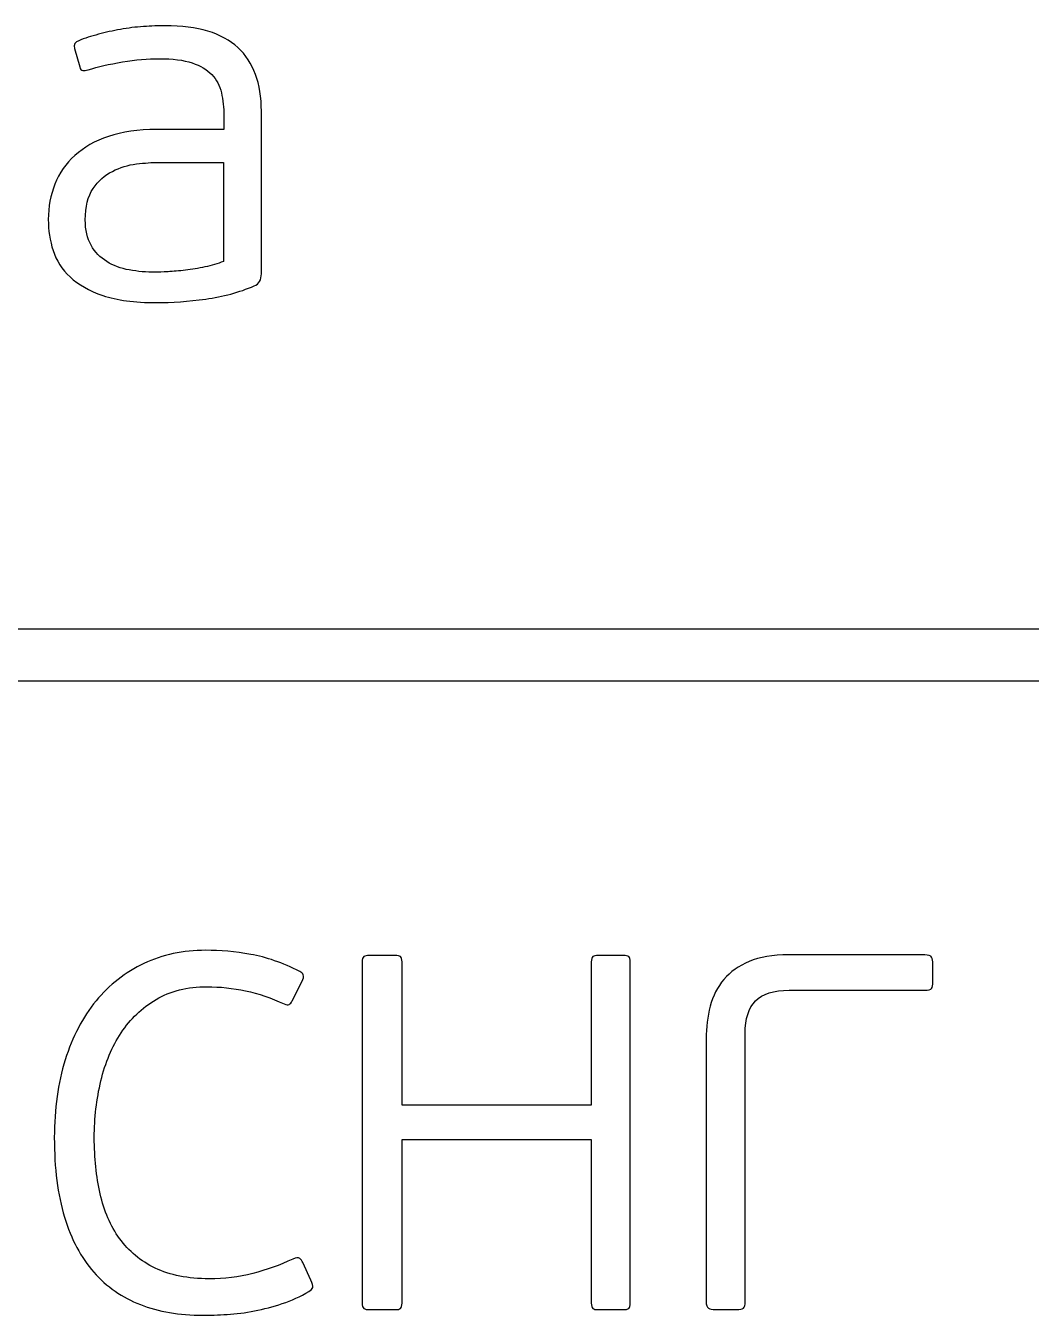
# Model space of a CAD drawing. Header units: centimetres. Extents: x -21.3 to 21.2, y -15.2 to 14.8.
# Drawn here: x 19.178 to 19.632, y 10.548 to 11.131 of the extents above; entities that cross this region are included whole.
import ezdxf

# ---------------------------------------------------------------- set-up
doc = ezdxf.new("R2010")
doc.units = ezdxf.units.CM
doc.header["$MEASUREMENT"] = 0
doc.layers.add('layer 1', color=7, linetype='Continuous')

msp = doc.modelspace()

# ---------------------------------------------------------------- linework, layer by layer
at = {"layer": 'layer 1', "color": 29}
for points, knots in [([(19.28402, 11.01893), (19.28402, 11.01618), (19.28295, 11.01436), (19.28082, 11.01344), (19.28082, 11.01344), (19.27395, 11.01054), (19.26663, 11.00856), (19.25886, 11.00749), (19.25886, 11.00749), (19.25108, 11.00642), (19.24361, 11.00589), (19.23644, 11.00589), (19.23644, 11.00589), (19.22668, 11.00589), (19.21868, 11.00696), (19.21243, 11.0091), (19.21243, 11.0091), (19.20617, 11.01123), (19.20122, 11.01405), (19.19756, 11.01748), (19.19756, 11.01748), (19.1939, 11.02091), (19.19135, 11.02488), (19.1899, 11.02941), (19.1899, 11.02941), (19.18845, 11.03391), (19.18772, 11.03864), (19.18772, 11.04352), (19.18772, 11.04352), (19.18772, 11.04916), (19.18872, 11.05449), (19.1907, 11.05945), (19.1907, 11.05945), (19.19268, 11.06445), (19.19569, 11.06875), (19.19973, 11.07241), (19.19973, 11.07241), (19.20377, 11.07607), (19.20884, 11.07897), (19.21494, 11.08103), (19.21494, 11.08103), (19.22104, 11.08309), (19.22828, 11.08411), (19.23667, 11.08411), (19.23667, 11.08411), (19.23667, 11.08411), (19.26709, 11.08411), (19.26709, 11.08411), (19.26709, 11.08411), (19.26709, 11.08411), (19.26709, 11.09021), (19.26709, 11.09021), (19.26709, 11.09021), (19.26709, 11.09395), (19.26671, 11.09745), (19.26595, 11.1007), (19.26595, 11.1007), (19.26519, 11.10394), (19.26374, 11.10668), (19.2616, 11.10893), (19.2616, 11.10893), (19.25947, 11.11118), (19.25649, 11.11293), (19.25268, 11.11423), (19.25268, 11.11423), (19.24887, 11.11549), (19.24391, 11.11614), (19.23781, 11.11614), (19.23781, 11.11614), (19.23278, 11.11614), (19.22726, 11.11564), (19.22123, 11.11465), (19.22123, 11.11465), (19.21521, 11.11366), (19.21006, 11.11248), (19.20579, 11.1111), (19.20579, 11.1111), (19.20473, 11.1108), (19.20389, 11.11068), (19.20328, 11.11076), (19.20328, 11.11076), (19.20267, 11.11084), (19.20221, 11.11141), (19.2019, 11.11248), (19.2019, 11.11248), (19.2019, 11.11248), (19.19962, 11.12079), (19.19962, 11.12079), (19.19962, 11.12079), (19.19916, 11.1225), (19.19977, 11.12365), (19.20145, 11.12426), (19.20145, 11.12426), (19.20419, 11.12536), (19.20717, 11.12631), (19.21037, 11.12715), (19.21037, 11.12715), (19.21357, 11.12803), (19.21689, 11.12875), (19.22032, 11.12936), (19.22032, 11.12936), (19.22375, 11.13001), (19.22722, 11.13043), (19.23073, 11.13066), (19.23073, 11.13066), (19.23423, 11.13089), (19.23751, 11.131), (19.24056, 11.131), (19.24056, 11.131), (19.25535, 11.131), (19.26629, 11.12773), (19.27338, 11.12117), (19.27338, 11.12117), (19.28047, 11.11461), (19.28402, 11.105), (19.28402, 11.09235), (19.28402, 11.09235), (19.28402, 11.09235), (19.28402, 11.01893), (19.28402, 11.01893)], [0, 0, 0, 0, 0.032258, 0.032258, 0.032258, 0.032258, 0.064516, 0.064516, 0.064516, 0.064516, 0.096774, 0.096774, 0.096774, 0.096774, 0.129032, 0.129032, 0.129032, 0.129032, 0.16129, 0.16129, 0.16129, 0.16129, 0.193548, 0.193548, 0.193548, 0.193548, 0.225806, 0.225806, 0.225806, 0.225806, 0.258065, 0.258065, 0.258065, 0.258065, 0.290323, 0.290323, 0.290323, 0.290323, 0.322581, 0.322581, 0.322581, 0.322581, 0.354839, 0.354839, 0.354839, 0.354839, 0.387097, 0.387097, 0.387097, 0.387097, 0.419355, 0.419355, 0.419355, 0.419355, 0.451613, 0.451613, 0.451613, 0.451613, 0.483871, 0.483871, 0.483871, 0.483871, 0.516129, 0.516129, 0.516129, 0.516129, 0.548387, 0.548387, 0.548387, 0.548387, 0.580645, 0.580645, 0.580645, 0.580645, 0.612903, 0.612903, 0.612903, 0.612903, 0.645161, 0.645161, 0.645161, 0.645161, 0.677419, 0.677419, 0.677419, 0.677419, 0.709677, 0.709677, 0.709677, 0.709677, 0.741935, 0.741935, 0.741935, 0.741935, 0.774194, 0.774194, 0.774194, 0.774194, 0.806452, 0.806452, 0.806452, 0.806452, 0.83871, 0.83871, 0.83871, 0.83871, 0.870968, 0.870968, 0.870968, 0.870968, 0.903226, 0.903226, 0.903226, 0.903226, 0.935484, 0.935484, 0.935484, 0.935484, 1, 1, 1, 1]), ([(19.26686, 11.06925), (19.26686, 11.06925), (19.23736, 11.06925), (19.23736, 11.06925), (19.23736, 11.06925), (19.23461, 11.06925), (19.23133, 11.06902), (19.22752, 11.06856), (19.22752, 11.06856), (19.22371, 11.0681), (19.22009, 11.067), (19.21666, 11.06521), (19.21666, 11.06521), (19.21323, 11.06345), (19.21033, 11.06086), (19.20797, 11.05743), (19.20797, 11.05743), (19.2056, 11.05396), (19.20442, 11.04927), (19.20442, 11.04329), (19.20442, 11.04329), (19.20442, 11.03868), (19.2053, 11.03486), (19.20705, 11.03181), (19.20705, 11.03181), (19.2088, 11.02873), (19.21117, 11.02629), (19.21414, 11.02446), (19.21414, 11.02446), (19.21712, 11.02259), (19.22051, 11.02133), (19.22432, 11.02064), (19.22432, 11.02064), (19.22813, 11.01996), (19.2321, 11.01962), (19.23621, 11.01962), (19.23621, 11.01962), (19.23758, 11.01962), (19.23945, 11.01969), (19.24182, 11.01985), (19.24182, 11.01985), (19.24418, 11.02), (19.24681, 11.02023), (19.24971, 11.02053), (19.24971, 11.02053), (19.2526, 11.02084), (19.25554, 11.02133), (19.25852, 11.02202), (19.25852, 11.02202), (19.26149, 11.0227), (19.26427, 11.0235), (19.26686, 11.02446), (19.26686, 11.02446), (19.26686, 11.02446), (19.26686, 11.06925), (19.26686, 11.06925)], [0, 0, 0, 0, 0.066667, 0.066667, 0.066667, 0.066667, 0.133333, 0.133333, 0.133333, 0.133333, 0.2, 0.2, 0.2, 0.2, 0.266667, 0.266667, 0.266667, 0.266667, 0.333333, 0.333333, 0.333333, 0.333333, 0.4, 0.4, 0.4, 0.4, 0.466667, 0.466667, 0.466667, 0.466667, 0.533333, 0.533333, 0.533333, 0.533333, 0.6, 0.6, 0.6, 0.6, 0.666667, 0.666667, 0.666667, 0.666667, 0.733333, 0.733333, 0.733333, 0.733333, 0.8, 0.8, 0.8, 0.8, 0.866667, 0.866667, 0.866667, 0.866667, 1, 1, 1, 1]), ([(13.7485, 10.83475), (13.7485, 10.83475), (20.67123, 10.83475), (20.67123, 10.83475), (20.67123, 10.83475), (20.67123, 10.83475), (20.67123, 10.85851), (20.67123, 10.85851), (20.67123, 10.85851), (20.67123, 10.85851), (13.7485, 10.85851), (13.7485, 10.85851), (13.7485, 10.85851), (13.7485, 10.85851), (13.7485, 10.83475), (13.7485, 10.83475)], [0, 0, 0, 0, 0.2, 0.2, 0.2, 0.2, 0.4, 0.4, 0.4, 0.4, 0.6, 0.6, 0.6, 0.6, 1, 1, 1, 1]), ([(19.26043, 10.56472), (19.2673, 10.56472), (19.27385, 10.56553), (19.2801, 10.56713), (19.2801, 10.56713), (19.28635, 10.56873), (19.29238, 10.5709), (19.29817, 10.57365), (19.29817, 10.57365), (19.2997, 10.57425), (19.30076, 10.57433), (19.30137, 10.57388), (19.30137, 10.57388), (19.30198, 10.57342), (19.30244, 10.57281), (19.30275, 10.57205), (19.30275, 10.57205), (19.30275, 10.57205), (19.30641, 10.56404), (19.30641, 10.56404), (19.30641, 10.56404), (19.30717, 10.56252), (19.30744, 10.56145), (19.30721, 10.56084), (19.30721, 10.56084), (19.30698, 10.56023), (19.30641, 10.55962), (19.30549, 10.55901), (19.30549, 10.55901), (19.30168, 10.55672), (19.29767, 10.55489), (19.29348, 10.55352), (19.29348, 10.55352), (19.28929, 10.55215), (19.2851, 10.55104), (19.28091, 10.5502), (19.28091, 10.5502), (19.27671, 10.54936), (19.27259, 10.54883), (19.26855, 10.5486), (19.26855, 10.5486), (19.26451, 10.54837), (19.26081, 10.54826), (19.25746, 10.54826), (19.25746, 10.54826), (19.24694, 10.54826), (19.23756, 10.54986), (19.22933, 10.55306), (19.22933, 10.55306), (19.22109, 10.55626), (19.21408, 10.56114), (19.20828, 10.5677), (19.20828, 10.5677), (19.20249, 10.57425), (19.19807, 10.58257), (19.19502, 10.59263), (19.19502, 10.59263), (19.19197, 10.60269), (19.19044, 10.61467), (19.19044, 10.62854), (19.19044, 10.62854), (19.19044, 10.6415), (19.19208, 10.65321), (19.19536, 10.66365), (19.19536, 10.66365), (19.19864, 10.6741), (19.20329, 10.68298), (19.20931, 10.6903), (19.20931, 10.6903), (19.21533, 10.69762), (19.22254, 10.70326), (19.23093, 10.70722), (19.23093, 10.70722), (19.23931, 10.71119), (19.24861, 10.71317), (19.25883, 10.71317), (19.25883, 10.71317), (19.26539, 10.71317), (19.27217, 10.71256), (19.27919, 10.71134), (19.27919, 10.71134), (19.2862, 10.71012), (19.2936, 10.70753), (19.30137, 10.70356), (19.30137, 10.70356), (19.30214, 10.70326), (19.30267, 10.70276), (19.30298, 10.70207), (19.30298, 10.70207), (19.30328, 10.70139), (19.30305, 10.70036), (19.30229, 10.69899), (19.30229, 10.69899), (19.30229, 10.69899), (19.29794, 10.6903), (19.29794, 10.6903), (19.29794, 10.6903), (19.29749, 10.68953), (19.29703, 10.689), (19.29657, 10.68869), (19.29657, 10.68869), (19.29611, 10.68839), (19.29535, 10.68847), (19.29429, 10.68892), (19.29429, 10.68892), (19.28849, 10.69167), (19.2827, 10.69365), (19.2769, 10.69487), (19.2769, 10.69487), (19.27111, 10.69609), (19.26531, 10.6967), (19.25952, 10.6967), (19.25952, 10.6967), (19.25052, 10.6967), (19.24282, 10.69479), (19.23642, 10.69098), (19.23642, 10.69098), (19.23001, 10.68717), (19.22475, 10.68214), (19.22064, 10.67589), (19.22064, 10.67589), (19.21652, 10.66963), (19.21347, 10.66239), (19.21149, 10.65416), (19.21149, 10.65416), (19.2095, 10.64592), (19.20851, 10.63738), (19.20851, 10.62854), (19.20851, 10.62854), (19.20851, 10.61939), (19.20939, 10.61093), (19.21114, 10.60315), (19.21114, 10.60315), (19.2129, 10.59537), (19.21583, 10.58863), (19.21995, 10.58291), (19.21995, 10.58291), (19.22406, 10.57719), (19.22944, 10.57273), (19.23607, 10.56953), (19.23607, 10.56953), (19.24271, 10.56633), (19.25083, 10.56472), (19.26043, 10.56472)], [0, 0, 0, 0, 0.027027, 0.027027, 0.027027, 0.027027, 0.054054, 0.054054, 0.054054, 0.054054, 0.081081, 0.081081, 0.081081, 0.081081, 0.108108, 0.108108, 0.108108, 0.108108, 0.135135, 0.135135, 0.135135, 0.135135, 0.162162, 0.162162, 0.162162, 0.162162, 0.189189, 0.189189, 0.189189, 0.189189, 0.216216, 0.216216, 0.216216, 0.216216, 0.243243, 0.243243, 0.243243, 0.243243, 0.27027, 0.27027, 0.27027, 0.27027, 0.297297, 0.297297, 0.297297, 0.297297, 0.324324, 0.324324, 0.324324, 0.324324, 0.351351, 0.351351, 0.351351, 0.351351, 0.378378, 0.378378, 0.378378, 0.378378, 0.405405, 0.405405, 0.405405, 0.405405, 0.432432, 0.432432, 0.432432, 0.432432, 0.459459, 0.459459, 0.459459, 0.459459, 0.486486, 0.486486, 0.486486, 0.486486, 0.513514, 0.513514, 0.513514, 0.513514, 0.540541, 0.540541, 0.540541, 0.540541, 0.567568, 0.567568, 0.567568, 0.567568, 0.594595, 0.594595, 0.594595, 0.594595, 0.621622, 0.621622, 0.621622, 0.621622, 0.648649, 0.648649, 0.648649, 0.648649, 0.675676, 0.675676, 0.675676, 0.675676, 0.702703, 0.702703, 0.702703, 0.702703, 0.72973, 0.72973, 0.72973, 0.72973, 0.756757, 0.756757, 0.756757, 0.756757, 0.783784, 0.783784, 0.783784, 0.783784, 0.810811, 0.810811, 0.810811, 0.810811, 0.837838, 0.837838, 0.837838, 0.837838, 0.864865, 0.864865, 0.864865, 0.864865, 0.891892, 0.891892, 0.891892, 0.891892, 0.918919, 0.918919, 0.918919, 0.918919, 0.945946, 0.945946, 0.945946, 0.945946, 1, 1, 1, 1]), ([(19.34758, 10.55375), (19.34758, 10.55253), (19.34735, 10.55173), (19.34689, 10.55134), (19.34689, 10.55134), (19.34643, 10.55096), (19.3456, 10.55077), (19.34438, 10.55077), (19.34438, 10.55077), (19.34438, 10.55077), (19.33271, 10.55077), (19.33271, 10.55077), (19.33271, 10.55077), (19.33164, 10.55077), (19.33084, 10.55096), (19.33031, 10.55134), (19.33031, 10.55134), (19.32977, 10.55173), (19.32951, 10.55253), (19.32951, 10.55375), (19.32951, 10.55375), (19.32951, 10.55375), (19.32951, 10.70791), (19.32951, 10.70791), (19.32951, 10.70791), (19.32951, 10.70913), (19.32977, 10.70993), (19.33031, 10.71031), (19.33031, 10.71031), (19.33084, 10.71069), (19.33164, 10.71088), (19.33271, 10.71088), (19.33271, 10.71088), (19.33271, 10.71088), (19.34438, 10.71088), (19.34438, 10.71088), (19.34438, 10.71088), (19.3456, 10.71088), (19.34643, 10.71069), (19.34689, 10.71031), (19.34689, 10.71031), (19.34735, 10.70993), (19.34758, 10.70913), (19.34758, 10.70791), (19.34758, 10.70791), (19.34758, 10.70791), (19.34758, 10.64318), (19.34758, 10.64318), (19.34758, 10.64318), (19.34758, 10.64318), (19.43312, 10.64318), (19.43312, 10.64318), (19.43312, 10.64318), (19.43312, 10.64318), (19.43312, 10.70791), (19.43312, 10.70791), (19.43312, 10.70791), (19.43312, 10.70913), (19.43335, 10.70993), (19.43381, 10.71031), (19.43381, 10.71031), (19.43427, 10.71069), (19.4351, 10.71088), (19.43632, 10.71088), (19.43632, 10.71088), (19.43632, 10.71088), (19.44753, 10.71088), (19.44753, 10.71088), (19.44753, 10.71088), (19.44875, 10.71088), (19.44959, 10.71069), (19.45005, 10.71031), (19.45005, 10.71031), (19.4505, 10.70993), (19.45073, 10.70913), (19.45073, 10.70791), (19.45073, 10.70791), (19.45073, 10.70791), (19.45073, 10.55375), (19.45073, 10.55375), (19.45073, 10.55375), (19.45073, 10.55253), (19.4505, 10.55173), (19.45005, 10.55134), (19.45005, 10.55134), (19.44959, 10.55096), (19.44875, 10.55077), (19.44753, 10.55077), (19.44753, 10.55077), (19.44753, 10.55077), (19.43632, 10.55077), (19.43632, 10.55077), (19.43632, 10.55077), (19.4351, 10.55077), (19.43427, 10.55096), (19.43381, 10.55134), (19.43381, 10.55134), (19.43335, 10.55173), (19.43312, 10.55253), (19.43312, 10.55375), (19.43312, 10.55375), (19.43312, 10.55375), (19.43312, 10.62762), (19.43312, 10.62762), (19.43312, 10.62762), (19.43312, 10.62762), (19.34758, 10.62762), (19.34758, 10.62762), (19.34758, 10.62762), (19.34758, 10.62762), (19.34758, 10.55375), (19.34758, 10.55375)], [0, 0, 0, 0, 0.034483, 0.034483, 0.034483, 0.034483, 0.068966, 0.068966, 0.068966, 0.068966, 0.103448, 0.103448, 0.103448, 0.103448, 0.137931, 0.137931, 0.137931, 0.137931, 0.172414, 0.172414, 0.172414, 0.172414, 0.206897, 0.206897, 0.206897, 0.206897, 0.241379, 0.241379, 0.241379, 0.241379, 0.275862, 0.275862, 0.275862, 0.275862, 0.310345, 0.310345, 0.310345, 0.310345, 0.344828, 0.344828, 0.344828, 0.344828, 0.37931, 0.37931, 0.37931, 0.37931, 0.413793, 0.413793, 0.413793, 0.413793, 0.448276, 0.448276, 0.448276, 0.448276, 0.482759, 0.482759, 0.482759, 0.482759, 0.517241, 0.517241, 0.517241, 0.517241, 0.551724, 0.551724, 0.551724, 0.551724, 0.586207, 0.586207, 0.586207, 0.586207, 0.62069, 0.62069, 0.62069, 0.62069, 0.655172, 0.655172, 0.655172, 0.655172, 0.689655, 0.689655, 0.689655, 0.689655, 0.724138, 0.724138, 0.724138, 0.724138, 0.758621, 0.758621, 0.758621, 0.758621, 0.793103, 0.793103, 0.793103, 0.793103, 0.827586, 0.827586, 0.827586, 0.827586, 0.862069, 0.862069, 0.862069, 0.862069, 0.896552, 0.896552, 0.896552, 0.896552, 0.931034, 0.931034, 0.931034, 0.931034, 1, 1, 1, 1]), ([(19.50265, 10.55443), (19.50265, 10.55291), (19.50239, 10.55192), (19.50185, 10.55146), (19.50185, 10.55146), (19.50132, 10.551), (19.50029, 10.55077), (19.49876, 10.55077), (19.49876, 10.55077), (19.49876, 10.55077), (19.48916, 10.55077), (19.48916, 10.55077), (19.48916, 10.55077), (19.48778, 10.55077), (19.48676, 10.551), (19.48607, 10.55146), (19.48607, 10.55146), (19.48538, 10.55192), (19.48504, 10.55291), (19.48504, 10.55443), (19.48504, 10.55443), (19.48504, 10.55443), (19.48504, 10.67314), (19.48504, 10.67314), (19.48504, 10.67314), (19.48504, 10.67832), (19.48565, 10.68324), (19.48687, 10.68789), (19.48687, 10.68789), (19.48809, 10.69254), (19.49015, 10.69658), (19.49304, 10.70002), (19.49304, 10.70002), (19.49594, 10.70345), (19.49976, 10.70615), (19.50448, 10.70814), (19.50448, 10.70814), (19.50921, 10.71012), (19.51516, 10.71111), (19.52232, 10.71111), (19.52232, 10.71111), (19.52232, 10.71111), (19.58385, 10.71111), (19.58385, 10.71111), (19.58385, 10.71111), (19.58553, 10.71111), (19.58656, 10.71077), (19.58694, 10.71008), (19.58694, 10.71008), (19.58732, 10.70939), (19.58751, 10.70837), (19.58751, 10.70699), (19.58751, 10.70699), (19.58751, 10.70699), (19.58751, 10.69899), (19.58751, 10.69899), (19.58751, 10.69899), (19.58751, 10.69746), (19.58732, 10.69643), (19.58694, 10.6959), (19.58694, 10.6959), (19.58656, 10.69537), (19.58553, 10.6951), (19.58385, 10.6951), (19.58385, 10.6951), (19.58385, 10.6951), (19.52255, 10.6951), (19.52255, 10.6951), (19.52255, 10.6951), (19.51554, 10.6951), (19.51047, 10.6935), (19.50734, 10.6903), (19.50734, 10.6903), (19.50422, 10.68709), (19.50265, 10.68222), (19.50265, 10.67566), (19.50265, 10.67566), (19.50265, 10.67566), (19.50265, 10.55443), (19.50265, 10.55443)], [0, 0, 0, 0, 0.047619, 0.047619, 0.047619, 0.047619, 0.095238, 0.095238, 0.095238, 0.095238, 0.142857, 0.142857, 0.142857, 0.142857, 0.190476, 0.190476, 0.190476, 0.190476, 0.238095, 0.238095, 0.238095, 0.238095, 0.285714, 0.285714, 0.285714, 0.285714, 0.333333, 0.333333, 0.333333, 0.333333, 0.380952, 0.380952, 0.380952, 0.380952, 0.428571, 0.428571, 0.428571, 0.428571, 0.47619, 0.47619, 0.47619, 0.47619, 0.52381, 0.52381, 0.52381, 0.52381, 0.571429, 0.571429, 0.571429, 0.571429, 0.619048, 0.619048, 0.619048, 0.619048, 0.666667, 0.666667, 0.666667, 0.666667, 0.714286, 0.714286, 0.714286, 0.714286, 0.761905, 0.761905, 0.761905, 0.761905, 0.809524, 0.809524, 0.809524, 0.809524, 0.857143, 0.857143, 0.857143, 0.857143, 0.904762, 0.904762, 0.904762, 0.904762, 1, 1, 1, 1])]:
    msp.add_open_spline(points, degree=3, knots=knots, dxfattribs=at)

doc.saveas('drawing.dxf')
